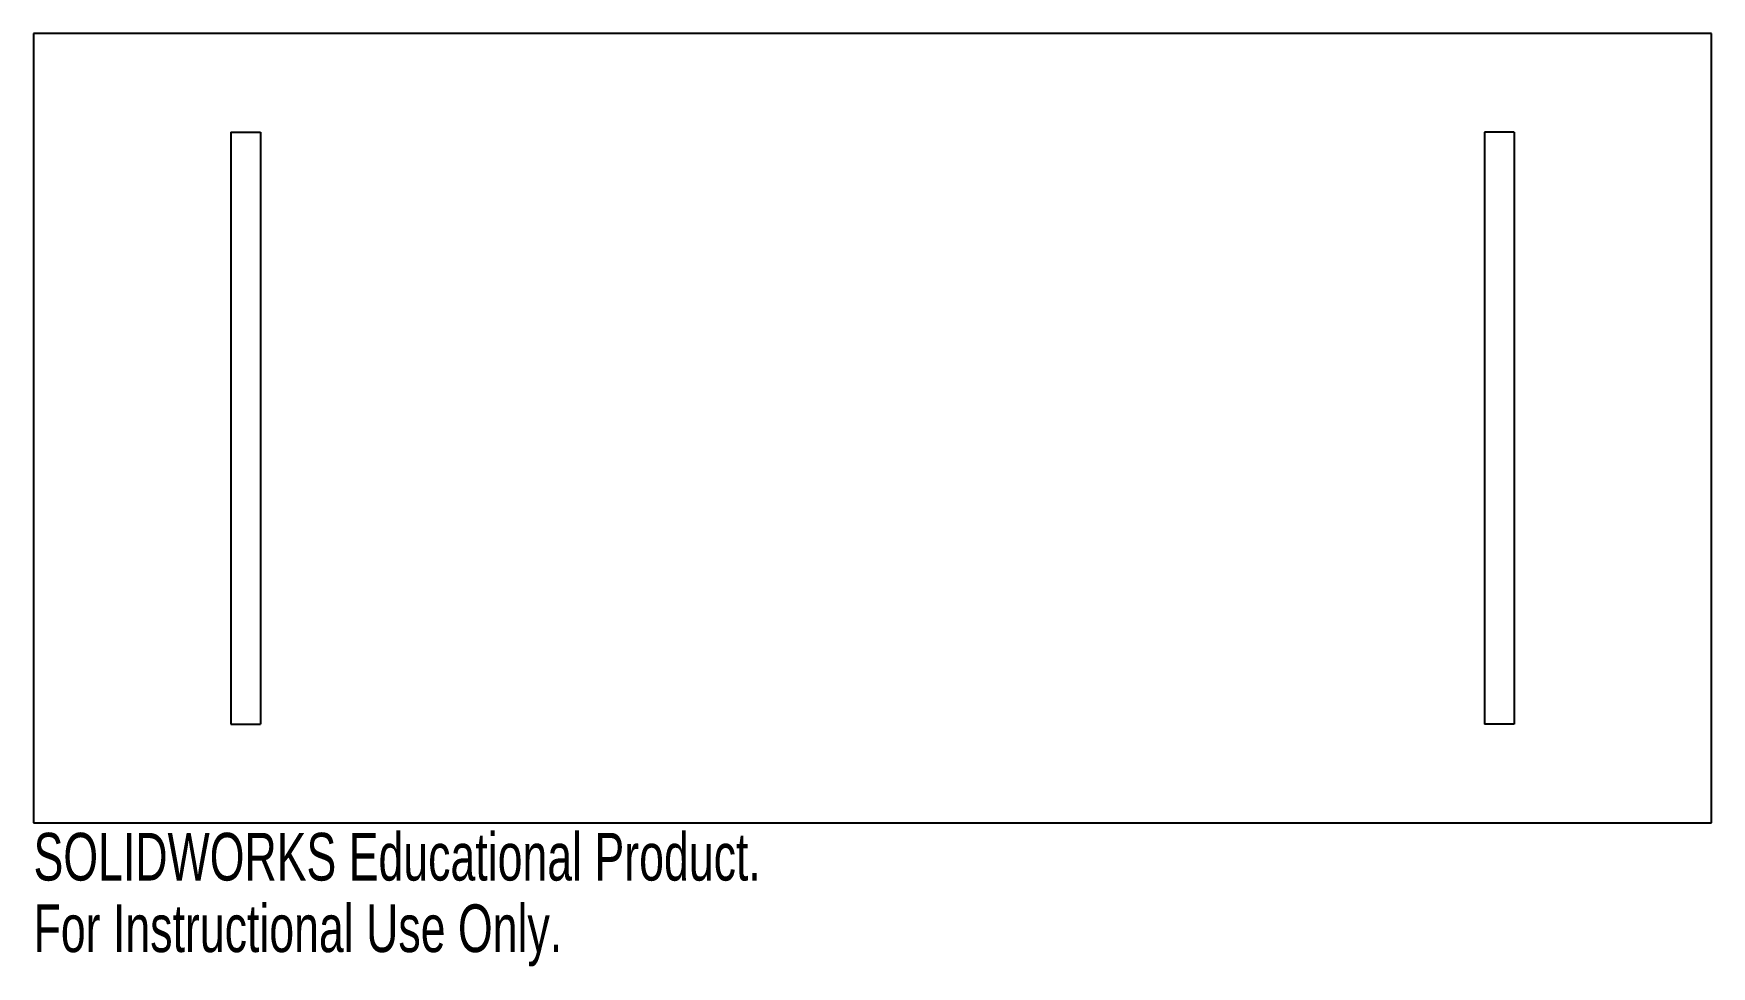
# Model space of a CAD drawing. Header units: millimetres. Extents: x 0 to 17, y -1.5 to 8.
import ezdxf

# ---------------------------------------------------------------- set-up
doc = ezdxf.new("R2010")
doc.units = ezdxf.units.MM
doc.styles.add('SLDTEXTSTYLE0', font='TXT', dxfattribs={"width": 0.7})

msp = doc.modelspace()

# ---------------------------------------------------------------- linework, layer by layer
at = {"color": 7, "linetype": 'Continuous', "lineweight": 25}
for p, q in [((0, 8), (0, 0)), ((17, 8), (0, 8)), ((17, 0), (17, 8)), ((2, 7), (2.3, 7)), ((2, 7), (2, 1)), ((2.3, 7), (2.3, 1)), ((15, 7), (14.7, 7)), ((14.7, 7), (14.7, 1)), ((15, 7), (15, 1)), ((2, 1), (2.3, 1)), ((15, 1), (14.7, 1)), ((0, 0), (17, 0))]:
    msp.add_line(p, q, dxfattribs=at)

# ---------------------------------------------------------------- texts
at = {"color": 7, "linetype": 'Continuous', "char_height": 0.48336, "attachment_point": 1, "style": 'SLDTEXTSTYLE0'}
for s, insert in [('SOLIDWORKS Educational Product.', (0, -0.102)), ('For Instructional Use Only.', (0, -0.827))]:
    msp.add_mtext(s, dxfattribs=dict(at, insert=insert))

doc.saveas('drawing.dxf')
